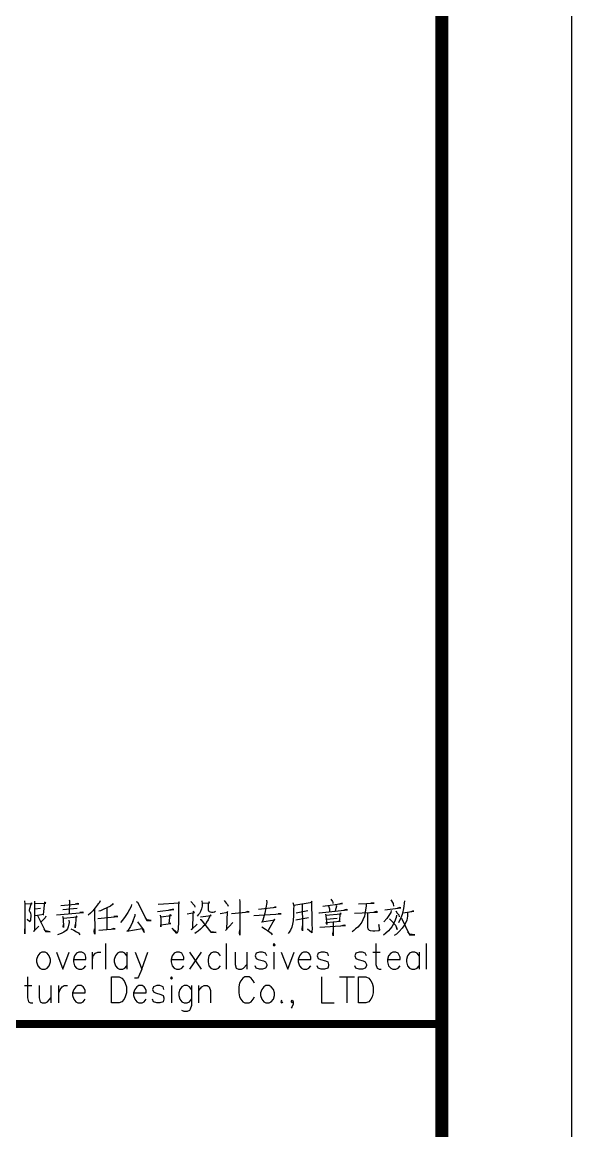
# Model space of a CAD drawing. Extents: x 1417642 to 3570900, y 124798 to 1191112.
# Drawn here: x 1611995 to 1618342, y 352615 to 365419 of the extents above; entities that cross this region are included whole.
import ezdxf

# ---------------------------------------------------------------- set-up
doc = ezdxf.new("R2010")
doc.units = 0
doc.header["$LTSCALE"] = 1000
doc.header["$MEASUREMENT"] = 0
doc.layers.add('PUB_TITLE', color=4, linetype='CONTINUOUS')
doc.layers.add('图戳', color=211, linetype='CONTINUOUS')

msp = doc.modelspace()

# ---------------------------------------------------------------- linework, layer by layer
at = {"layer": 'PUB_TITLE'}
msp.add_lwpolyline([(1417642.3, 252448.4), (1618342.3, 252448.4), (1618342.3, 378598.4), (1417642.3, 378598.4)], close=True, dxfattribs=at)
at = {"layer": 'PUB_TITLE', "const_width": 150}
msp.add_lwpolyline([(1421392.3, 253948.4), (1616842.3, 253948.4), (1616842.3, 377098.4), (1421392.3, 377098.4)], close=True, dxfattribs=at)
at = {"layer": '图戳'}
msp.add_line((1616842.3, 253948.4), (1616842.3, 377098.4), dxfattribs=at)
for points in [[(1612020.5, 355269.7), (1612027.4, 355232.2), (1612027.4, 354890.7), (1612023.9, 354918), (1612027.4, 354948.8)], [(1612030.8, 355235.6), (1612109.3, 355242.4), (1612099.1, 355245.8), (1612075.2, 355163.9), (1612075.2, 355157.1), (1612082, 355146.8), (1612092.2, 355129.7), (1612095.6, 355105.8), (1612095.6, 355088.8), (1612092.2, 355064.9), (1612092.2, 355047.8), (1612082, 355030.7), (1612051.3, 355061.5), (1612082, 355034.1)], [(1612136.6, 355266.3), (1612136.6, 355239), (1612136.6, 354931.7), (1612126.4, 354918), (1612187.8, 354979.5)], [(1612140, 355239), (1612266.4, 355245.8), (1612252.7, 355256.1), (1612235.6, 355112.7), (1612245.9, 355112.7), (1612143.4, 355099)], [(1612208.3, 355181), (1612140, 355174.1)], [(1612440.5, 355218.5), (1612648.8, 355235.6), (1612635.1, 355239), (1612607.8, 355232.2)], [(1612628.3, 355184.4), (1612464.4, 355167.3)], [(1612539.5, 355283.4), (1612542.9, 355273.1), (1612539.5, 355126.3)], [(1612894.6, 355273.1), (1612884.4, 355245.8), (1612874.1, 355235.6), (1612836.6, 355191.2), (1612812.7, 355157.1), (1612785.3, 355129.7), (1612758, 355105.8)], [(1612829.7, 355181), (1612833.1, 354887.3), (1612826.3, 354914.6), (1612829.7, 354948.8)], [(1613044.8, 355239), (1613038, 355228.8), (1613014.1, 355211.7), (1612973.1, 355191.2), (1612928.8, 355170.7), (1612898, 355157.1), (1612880.9, 355153.6)], [(1612973.1, 355187.8), (1612973.1, 354941.9)], [(1613256.5, 355228.8), (1613253.1, 355204.9), (1613215.6, 355136.6), (1613184.8, 355088.8), (1613154.1, 355047.8), (1613130.2, 355020.5)], [(1613311.2, 355262.9), (1613328.2, 355256.1), (1613434.1, 355044.4), (1613440.9, 355044.4), (1613485.3, 355044.4), (1613437.5, 355051.2), (1613420.4, 355075.1)], [(1613557, 355146.8), (1613744.8, 355170.7), (1613727.7, 355170.7), (1613690.2, 355163.9)], [(1613563.8, 355232.2), (1613809.7, 355249.2), (1613802.8, 355259.5), (1613799.4, 355211.7), (1613799.4, 355023.9), (1613796, 354952.2), (1613792.6, 354918), (1613785.8, 354901), (1613782.3, 354894.1), (1613727.7, 354955.6), (1613782.3, 354904.4)], [(1613942.8, 355262.9), (1613983.8, 355218.5), (1613987.2, 355198)], [(1614069.2, 355269.7), (1614072.6, 355242.4), (1614072.6, 355208.3), (1614065.7, 355177.5), (1614055.5, 355146.8), (1614041.8, 355126.3), (1614028.2, 355109.3), (1614014.5, 355095.6)], [(1614072.6, 355245.8), (1614157.9, 355249.2), (1614154.5, 355259.5), (1614144.3, 355235.6), (1614144.3, 355211.7), (1614144.3, 355191.2), (1614144.3, 355167.3), (1614147.7, 355157.1), (1614154.5, 355146.8), (1614164.8, 355143.4), (1614181.8, 355140), (1614202.3, 355140), (1614216, 355143.4), (1614226.2, 355150.2)], [(1614328.6, 355276.6), (1614352.5, 355245.8), (1614366.2, 355228.8), (1614373, 355208.3)], [(1614506.2, 355286.8), (1614509.6, 355262.9), (1614509.6, 354873.7), (1614506.2, 354901), (1614509.6, 354935.1)], [(1614724.7, 355174.1), (1614926.2, 355198), (1614912.5, 355198), (1614892, 355191.2)], [(1614816.9, 355280), (1614820.3, 355252.7), (1614796.4, 355129.7), (1614765.7, 355020.5), (1614762.3, 355027.3), (1614912.5, 355051.2), (1614909.1, 355061.5), (1614834, 354928.3)], [(1615120.8, 355252.7), (1615131, 355215.1), (1615127.6, 355174.1), (1615127.6, 355105.8), (1615124.2, 355041), (1615117.4, 355003.4), (1615107.1, 354965.8), (1615093.5, 354931.7), (1615079.8, 354911.2), (1615066.1, 354894.1)], [(1615131, 355221.9), (1615342.7, 355256.1), (1615335.9, 355266.3), (1615335.9, 355218.5), (1615339.3, 355081.9), (1615339.3, 355010.2), (1615339.3, 355000), (1615342.7, 354952.2), (1615339.3, 354918), (1615339.3, 354901), (1615291.5, 354948.8), (1615335.9, 354911.2)], [(1615226.6, 355235.6), (1615233.5, 354969.3), (1615233.5, 354924.9), (1615230, 354945.4), (1615233.5, 354982.9)], [(1615421.2, 355133.2), (1615428.1, 355133.2), (1615752.4, 355167.3), (1615738.8, 355170.7), (1615708, 355163.9)], [(1615465.6, 355211.7), (1615694.4, 355239), (1615680.7, 355239), (1615653.4, 355232.2)], [(1615533.9, 355215.1), (1615544.2, 355177.5), (1615544.2, 355150.2)], [(1615561.2, 355290.2), (1615578.3, 355262.9), (1615581.7, 355256.1), (1615581.7, 355239)], [(1615622.7, 355221.9), (1615626.1, 355208.3), (1615609, 355157.1)], [(1615967.5, 355232.2), (1615967.5, 355215.1), (1615957.3, 355140), (1615947.1, 355095.6), (1615930, 355051.2), (1615916.3, 355023.9), (1615895.8, 354993.2), (1615871.9, 354965.8), (1615844.6, 354948.8), (1615824.1, 354928.3), (1615807.1, 354914.6)], [(1615878.8, 355235.6), (1616059.7, 355245.8), (1616049.5, 355245.8), (1616022.2, 355245.8)], [(1616182.6, 355167.3), (1616367, 355191.2), (1616353.4, 355194.6), (1616326, 355184.4)], [(1616288.5, 355211.7), (1616281.7, 355239), (1616257.8, 355283.4)], [(1616346.5, 355020.5), (1616370.4, 355078.5), (1616387.5, 355116.1), (1616397.8, 355163.9), (1616404.6, 355204.9), (1616411.4, 355245.8), (1616414.8, 355273.1)], [(1612170.8, 355102.4), (1612262.9, 354918), (1612317.6, 354914.6), (1612262.9, 354924.9), (1612249.3, 354945.4)], [(1612266.4, 355095.6), (1612259.5, 355075.1), (1612204.9, 355020.5)], [(1612392.7, 355109.3), (1612703.4, 355136.6), (1612686.3, 355140), (1612659, 355136.6)], [(1612532.7, 355047.8), (1612536.1, 355020.5), (1612525.9, 354969.3), (1612519, 354948.8), (1612502, 354928.3), (1612474.6, 354907.8), (1612443.9, 354894.1), (1612402.9, 354880.5)], [(1612461, 355095.6), (1612467.8, 355068.3), (1612471.2, 354962.4), (1612467.8, 354976.1), (1612471.2, 355000)], [(1612471.2, 355071.7), (1612628.3, 355085.4), (1612618, 355095.6), (1612614.6, 355068.3), (1612611.2, 354989.7), (1612607.8, 354959), (1612607.8, 354979.5), (1612611.2, 355003.4)], [(1612867.3, 355068.3), (1613099.5, 355092.2), (1613085.8, 355095.6), (1613055.1, 355088.8)], [(1613297.5, 355116.1), (1613297.5, 355099), (1613270.2, 355030.7), (1613273.6, 355034.1), (1613246.3, 354976.1), (1613212.1, 354921.5), (1613201.9, 354921.5), (1613379.4, 354952.2)], [(1613587.7, 355105.8), (1613594.6, 355068.3), (1613598, 354969.3), (1613598, 354993.2), (1613710.6, 355010.2), (1613693.6, 355010.2), (1613703.8, 355112.7), (1613714.1, 355099), (1613598, 355081.9)], [(1613898.4, 355122.9), (1613983.8, 355136.6), (1613970.1, 355150.2), (1613966.7, 355122.9), (1613963.3, 354948.8), (1613946.2, 354935.1), (1614014.5, 355003.4)], [(1614055.5, 355085.4), (1614178.4, 355102.4), (1614168.2, 355109.3), (1614157.9, 355085.4), (1614140.9, 355051.2), (1614123.8, 355023.9), (1614110.1, 355000), (1614082.8, 354969.3), (1614055.5, 354945.4), (1614028.2, 354921.5), (1614004.3, 354904.4), (1613987.2, 354894.1)], [(1614052.1, 355054.6), (1614058.9, 355054.6), (1614175, 354907.8), (1614236.5, 354904.4), (1614175, 354914.6), (1614157.9, 354928.3)], [(1614280.8, 355126.3), (1614369.6, 355140), (1614362.8, 355146.8), (1614356, 354941.9), (1614342.3, 354928.3), (1614427.7, 355020.5)], [(1614410.6, 355126.3), (1614615.4, 355143.4), (1614601.8, 355146.8), (1614577.9, 355140)], [(1614670.1, 355102.4), (1614984.2, 355119.5), (1614970.5, 355122.9), (1614950.1, 355119.5)], [(1615154.9, 355051.2), (1615301.7, 355078.5)], [(1615294.9, 355157.1), (1615158.3, 355129.7)], [(1615496.4, 355116.1), (1615503.2, 355099), (1615513.4, 355000), (1615506.6, 355020.5), (1615667.1, 355037.5), (1615660.2, 355034.1), (1615670.5, 355133.2), (1615673.9, 355116.1), (1615503.2, 355102.4)], [(1615510, 355058), (1615632.9, 355071.7)], [(1615834.4, 355129.7), (1616097.3, 355140), (1616087, 355146.8), (1616056.3, 355140)], [(1615981.2, 355126.3), (1615984.6, 355109.3), (1615981.2, 355054.6), (1615981.2, 354993.2), (1615984.6, 354965.8), (1615988, 354948.8), (1616001.7, 354931.7), (1616015.3, 354928.3), (1616042.7, 354924.9), (1616066.6, 354924.9), (1616114.4, 354928.3), (1616124.6, 354935.1), (1616114.4, 355000), (1616117.8, 354931.7)], [(1616315.8, 355105.8), (1616312.4, 355078.5), (1616295.3, 355027.3), (1616264.6, 354969.3), (1616223.6, 354924.9), (1616196.3, 354897.6), (1616169, 354873.7)], [(1616254.3, 355160.5), (1616250.9, 355136.6), (1616206.5, 355068.3), (1616172.4, 355027.3)], [(1616237.3, 355064.9), (1616271.4, 355027.3), (1616305.6, 354989.7), (1616319.2, 354962.4), (1616326, 354938.5), (1616319.2, 354965.8)], [(1616445.6, 355133.2), (1616445.6, 355095.6), (1616435.3, 355047.8), (1616414.8, 355000), (1616384.1, 354955.6), (1616349.9, 354918), (1616319.2, 354887.3), (1616291.9, 354870.2)], [(1616309, 355157.1), (1616326, 355129.7), (1616343.1, 355109.3), (1616349.9, 355085.4)], [(1616377.3, 355071.7), (1616469.5, 354880.5), (1616527.5, 354880.5), (1616472.9, 354887.3), (1616449, 354914.6)], [(1616394.3, 355133.2), (1616517.3, 355150.2), (1616503.6, 355153.6), (1616483.1, 355143.4)], [(1612556.6, 354948.8), (1612590.7, 354931.7), (1612621.5, 354914.6), (1612645.4, 354901), (1612652.2, 354890.7), (1612659, 354877.1)], [(1612880.9, 354931.7), (1613068.7, 354948.8), (1613051.7, 354952.2), (1613031.2, 354945.4)], [(1613328.2, 355027.3), (1613396.5, 354935.1), (1613403.3, 354904.4), (1613389.7, 354941.9)], [(1614762.3, 354969.3), (1614803.2, 354945.4), (1614827.1, 354928.3), (1614854.5, 354911.2), (1614871.5, 354897.6), (1614881.8, 354880.5)], [(1615431.5, 354965.8), (1615728.5, 354986.3), (1615711.5, 354989.7), (1615670.5, 354979.5)], [(1615585.1, 355020.5), (1615585.1, 354866.8), (1615581.7, 354890.7), (1615585.1, 354914.6)], [(1612222, 354679), (1612198.1, 354665.4), (1612174.2, 354638.1), (1612160.5, 354593.7), (1612160.5, 354566.4), (1612174.2, 354522), (1612198.1, 354494.7), (1612222, 354481), (1612259.5, 354481), (1612283.4, 354494.7), (1612307.3, 354522), (1612321, 354566.4), (1612321, 354593.7), (1612307.3, 354638.1), (1612283.4, 354665.4), (1612259.5, 354679), (1612222, 354679), (1612222, 354679)], [(1612392.7, 354679), (1612464.4, 354481), (1612539.5, 354679)], [(1612587.3, 354593.7), (1612730.7, 354593.7), (1612730.7, 354621), (1612720.5, 354651.7), (1612706.8, 354665.4), (1612682.9, 354679), (1612648.8, 354679), (1612621.5, 354665.4), (1612597.6, 354638.1), (1612587.3, 354593.7), (1612587.3, 354566.4), (1612597.6, 354522), (1612621.5, 354494.7), (1612648.8, 354481), (1612682.9, 354481), (1612706.8, 354494.7), (1612730.7, 354522)], [(1612805.8, 354593.7), (1612816.1, 354638.1), (1612840, 354665.4), (1612867.3, 354679), (1612901.4, 354679)], [(1612805.8, 354481), (1612805.8, 354679)], [(1612962.9, 354481), (1612962.9, 354778.1)], [(1613205.3, 354638.1), (1613181.4, 354665.4), (1613157.5, 354679), (1613120, 354679), (1613096.1, 354665.4), (1613072.2, 354638.1), (1613058.5, 354593.7), (1613058.5, 354566.4), (1613072.2, 354522), (1613096.1, 354494.7), (1613120, 354481), (1613157.5, 354481), (1613181.4, 354494.7), (1613205.3, 354522)], [(1613205.3, 354679), (1613205.3, 354481)], [(1613300.9, 354679), (1613376, 354481), (1613447.7, 354679)], [(1613714.1, 354593.7), (1613860.9, 354593.7), (1613860.9, 354621), (1613847.2, 354651.7), (1613837, 354665.4), (1613813.1, 354679), (1613775.5, 354679), (1613751.6, 354665.4), (1613727.7, 354638.1), (1613714.1, 354593.7), (1613714.1, 354566.4), (1613727.7, 354522), (1613751.6, 354494.7), (1613775.5, 354481), (1613813.1, 354481), (1613837, 354494.7), (1613860.9, 354522)], [(1614065.7, 354481), (1613932.6, 354679)], [(1613932.6, 354481), (1614065.7, 354679)], [(1614284.3, 354638.1), (1614260.4, 354665.4), (1614236.5, 354679), (1614198.9, 354679), (1614175, 354665.4), (1614151.1, 354638.1), (1614140.9, 354593.7), (1614140.9, 354566.4), (1614151.1, 354522), (1614175, 354494.7), (1614198.9, 354481), (1614236.5, 354481), (1614260.4, 354494.7), (1614284.3, 354522)], [(1614356, 354481), (1614356, 354778.1)], [(1614455, 354679), (1614455, 354535.6), (1614465.2, 354494.7), (1614492.5, 354481), (1614526.7, 354481), (1614550.6, 354494.7), (1614588.1, 354535.6)], [(1614588.1, 354679), (1614588.1, 354481)], [(1614820.3, 354638.1), (1614806.7, 354665.4), (1614769.1, 354679), (1614735, 354679), (1614697.4, 354665.4), (1614683.7, 354638.1), (1614697.4, 354607.3), (1614721.3, 354593.7), (1614782.8, 354580), (1614806.7, 354566.4), (1614820.3, 354535.6), (1614820.3, 354522), (1614806.7, 354494.7), (1614769.1, 354481), (1614735, 354481), (1614697.4, 354494.7), (1614683.7, 354522)], [(1614892, 354764.4), (1614902.3, 354750.7), (1614915.9, 354764.4), (1614902.3, 354778.1), (1614892, 354764.4), (1614892, 354764.4)], [(1614902.3, 354679), (1614902.3, 354481)], [(1614987.6, 354679), (1615062.7, 354481), (1615134.4, 354679)], [(1615182.2, 354593.7), (1615329.1, 354593.7), (1615329.1, 354621), (1615315.4, 354651.7), (1615305.2, 354665.4), (1615281.3, 354679), (1615243.7, 354679), (1615219.8, 354665.4), (1615195.9, 354638.1), (1615182.2, 354593.7), (1615182.2, 354566.4), (1615195.9, 354522), (1615219.8, 354494.7), (1615243.7, 354481), (1615281.3, 354481), (1615305.2, 354494.7), (1615329.1, 354522)], [(1615533.9, 354638.1), (1615523.7, 354665.4), (1615486.1, 354679), (1615448.6, 354679), (1615414.4, 354665.4), (1615400.8, 354638.1), (1615414.4, 354607.3), (1615438.3, 354593.7), (1615496.4, 354580), (1615523.7, 354566.4), (1615533.9, 354535.6), (1615533.9, 354522), (1615523.7, 354494.7), (1615486.1, 354481), (1615448.6, 354481), (1615414.4, 354494.7), (1615400.8, 354522)], [(1615971, 354638.1), (1615957.3, 354665.4), (1615923.2, 354679), (1615885.6, 354679), (1615848, 354665.4), (1615837.8, 354638.1), (1615848, 354607.3), (1615875.4, 354593.7), (1615933.4, 354580), (1615957.3, 354566.4), (1615971, 354535.6), (1615971, 354522), (1615957.3, 354494.7), (1615923.2, 354481), (1615885.6, 354481), (1615848, 354494.7), (1615837.8, 354522)], [(1616042.7, 354679), (1616128, 354679)], [(1616080.2, 354778.1), (1616080.2, 354535.6), (1616093.9, 354494.7), (1616117.8, 354481), (1616141.7, 354481)], [(1616213.4, 354593.7), (1616360.2, 354593.7), (1616360.2, 354621), (1616346.5, 354651.7), (1616336.3, 354665.4), (1616309, 354679), (1616274.8, 354679), (1616250.9, 354665.4), (1616227, 354638.1), (1616213.4, 354593.7), (1616213.4, 354566.4), (1616227, 354522), (1616250.9, 354494.7), (1616274.8, 354481), (1616309, 354481), (1616336.3, 354494.7), (1616360.2, 354522)], [(1616578.7, 354638.1), (1616554.8, 354665.4), (1616527.5, 354679), (1616493.4, 354679), (1616469.5, 354665.4), (1616445.6, 354638.1), (1616431.9, 354593.7), (1616431.9, 354566.4), (1616445.6, 354522), (1616469.5, 354494.7), (1616493.4, 354481), (1616527.5, 354481), (1616554.8, 354494.7), (1616578.7, 354522)], [(1616578.7, 354679), (1616578.7, 354481)], [(1616664.1, 354481), (1616664.1, 354778.1)], [(1613376, 354481), (1613338.5, 354392.2), (1613328.2, 354378.6), (1613290.7, 354378.6)], [(1612020.5, 354293.2), (1612105.9, 354293.2)], [(1612058.1, 354392.2), (1612058.1, 354149.8), (1612068.3, 354105.4), (1612092.2, 354091.8), (1612116.1, 354091.8)], [(1612191.2, 354293.2), (1612191.2, 354149.8), (1612201.5, 354105.4), (1612225.4, 354091.8), (1612262.9, 354091.8), (1612286.8, 354105.4), (1612324.4, 354149.8)], [(1612324.4, 354293.2), (1612324.4, 354091.8)], [(1612420, 354207.9), (1612433.7, 354248.8), (1612457.6, 354279.6), (1612481.5, 354293.2), (1612519, 354293.2)], [(1612420, 354091.8), (1612420, 354293.2)], [(1612577.1, 354207.9), (1612723.9, 354207.9), (1612723.9, 354235.2), (1612710.2, 354262.5), (1612700, 354279.6), (1612676.1, 354293.2), (1612638.5, 354293.2), (1612614.6, 354279.6), (1612590.7, 354248.8), (1612577.1, 354207.9), (1612577.1, 354177.1), (1612590.7, 354136.2), (1612614.6, 354105.4), (1612638.5, 354091.8), (1612676.1, 354091.8), (1612700, 354105.4), (1612723.9, 354136.2)], [(1613027.8, 354091.8), (1613027.8, 354392.2), (1613113.1, 354392.2), (1613147.3, 354378.6), (1613171.2, 354347.8), (1613184.8, 354320.5), (1613198.5, 354279.6), (1613198.5, 354207.9), (1613184.8, 354163.5), (1613171.2, 354136.2), (1613147.3, 354105.4), (1613113.1, 354091.8), (1613027.8, 354091.8), (1613027.8, 354091.8)], [(1613280.4, 354207.9), (1613427.2, 354207.9), (1613427.2, 354235.2), (1613417, 354262.5), (1613403.3, 354279.6), (1613379.4, 354293.2), (1613341.9, 354293.2), (1613318, 354279.6), (1613294.1, 354248.8), (1613280.4, 354207.9), (1613280.4, 354177.1), (1613294.1, 354136.2), (1613318, 354105.4), (1613341.9, 354091.8), (1613379.4, 354091.8), (1613403.3, 354105.4), (1613427.2, 354136.2)], [(1613632.1, 354248.8), (1613621.9, 354279.6), (1613584.3, 354293.2), (1613550.2, 354293.2), (1613512.6, 354279.6), (1613499, 354248.8), (1613512.6, 354221.5), (1613536.5, 354207.9), (1613598, 354190.8), (1613621.9, 354177.1), (1613632.1, 354149.8), (1613632.1, 354136.2), (1613621.9, 354105.4), (1613584.3, 354091.8), (1613550.2, 354091.8), (1613512.6, 354105.4), (1613499, 354136.2)], [(1613707.2, 354378.6), (1613717.5, 354364.9), (1613731.1, 354378.6), (1613717.5, 354392.2), (1613707.2, 354378.6), (1613707.2, 354378.6)], [(1613717.5, 354293.2), (1613717.5, 354091.8)], [(1613949.6, 354248.8), (1613925.7, 354279.6), (1613901.8, 354293.2), (1613864.3, 354293.2), (1613840.4, 354279.6), (1613816.5, 354248.8), (1613802.8, 354207.9), (1613802.8, 354177.1), (1613816.5, 354136.2), (1613840.4, 354105.4), (1613864.3, 354091.8), (1613901.8, 354091.8), (1613925.7, 354105.4), (1613949.6, 354136.2)], [(1613949.6, 354293.2), (1613949.6, 354064.5), (1613936, 354020.1), (1613925.7, 354006.4), (1613901.8, 353992.8), (1613864.3, 353992.8), (1613840.4, 354006.4)], [(1614035, 354235.2), (1614069.2, 354279.6), (1614096.5, 354293.2), (1614130.6, 354293.2), (1614154.5, 354279.6), (1614168.2, 354235.2), (1614168.2, 354091.8)], [(1614035, 354091.8), (1614035, 354293.2)], [(1614676.9, 354320.5), (1614663.3, 354347.8), (1614639.4, 354378.6), (1614615.4, 354392.2), (1614567.6, 354392.2), (1614543.7, 354378.6), (1614519.8, 354347.8), (1614506.2, 354320.5), (1614495.9, 354279.6), (1614495.9, 354207.9), (1614506.2, 354163.5), (1614519.8, 354136.2), (1614543.7, 354105.4), (1614567.6, 354091.8), (1614615.4, 354091.8), (1614639.4, 354105.4), (1614663.3, 354136.2), (1614676.9, 354163.5)], [(1614810.1, 354293.2), (1614786.2, 354279.6), (1614762.3, 354248.8), (1614748.6, 354207.9), (1614748.6, 354177.1), (1614762.3, 354136.2), (1614786.2, 354105.4), (1614810.1, 354091.8), (1614847.6, 354091.8), (1614871.5, 354105.4), (1614895.4, 354136.2), (1614909.1, 354177.1), (1614909.1, 354207.9), (1614895.4, 354248.8), (1614871.5, 354279.6), (1614847.6, 354293.2), (1614810.1, 354293.2), (1614810.1, 354293.2)], [(1615452, 354392.2), (1615452, 354091.8), (1615598.8, 354091.8)], [(1615660.2, 354392.2), (1615831, 354392.2)], [(1615745.6, 354392.2), (1615745.6, 354091.8)], [(1615878.8, 354091.8), (1615878.8, 354392.2), (1615964.1, 354392.2), (1615998.3, 354378.6), (1616022.2, 354347.8), (1616035.8, 354320.5), (1616049.5, 354279.6), (1616049.5, 354207.9), (1616035.8, 354163.5), (1616022.2, 354136.2), (1615998.3, 354105.4), (1615964.1, 354091.8), (1615878.8, 354091.8), (1615878.8, 354091.8)], [(1614991, 354122.5), (1614980.8, 354105.4), (1614991, 354091.8), (1615004.7, 354105.4)], [(1615124.2, 354105.4), (1615113.9, 354091.8), (1615100.3, 354105.4), (1615113.9, 354122.5), (1615124.2, 354105.4), (1615124.2, 354078.1), (1615113.9, 354050.8), (1615100.3, 354033.7)]]:
    msp.add_lwpolyline(points, dxfattribs=at)
at = {"layer": '图戳', "const_width": 90}
msp.add_lwpolyline([(1606342.3, 353848.4), (1616842.3, 353848.4)], dxfattribs=at)
msp.add_lwpolyline([(1606342.3, 353848.4), (1616842.3, 353848.4)], dxfattribs=at)
msp.add_lwpolyline([(1606342.3, 353848.4), (1616842.3, 353848.4)], dxfattribs=at)

doc.saveas('drawing.dxf')
